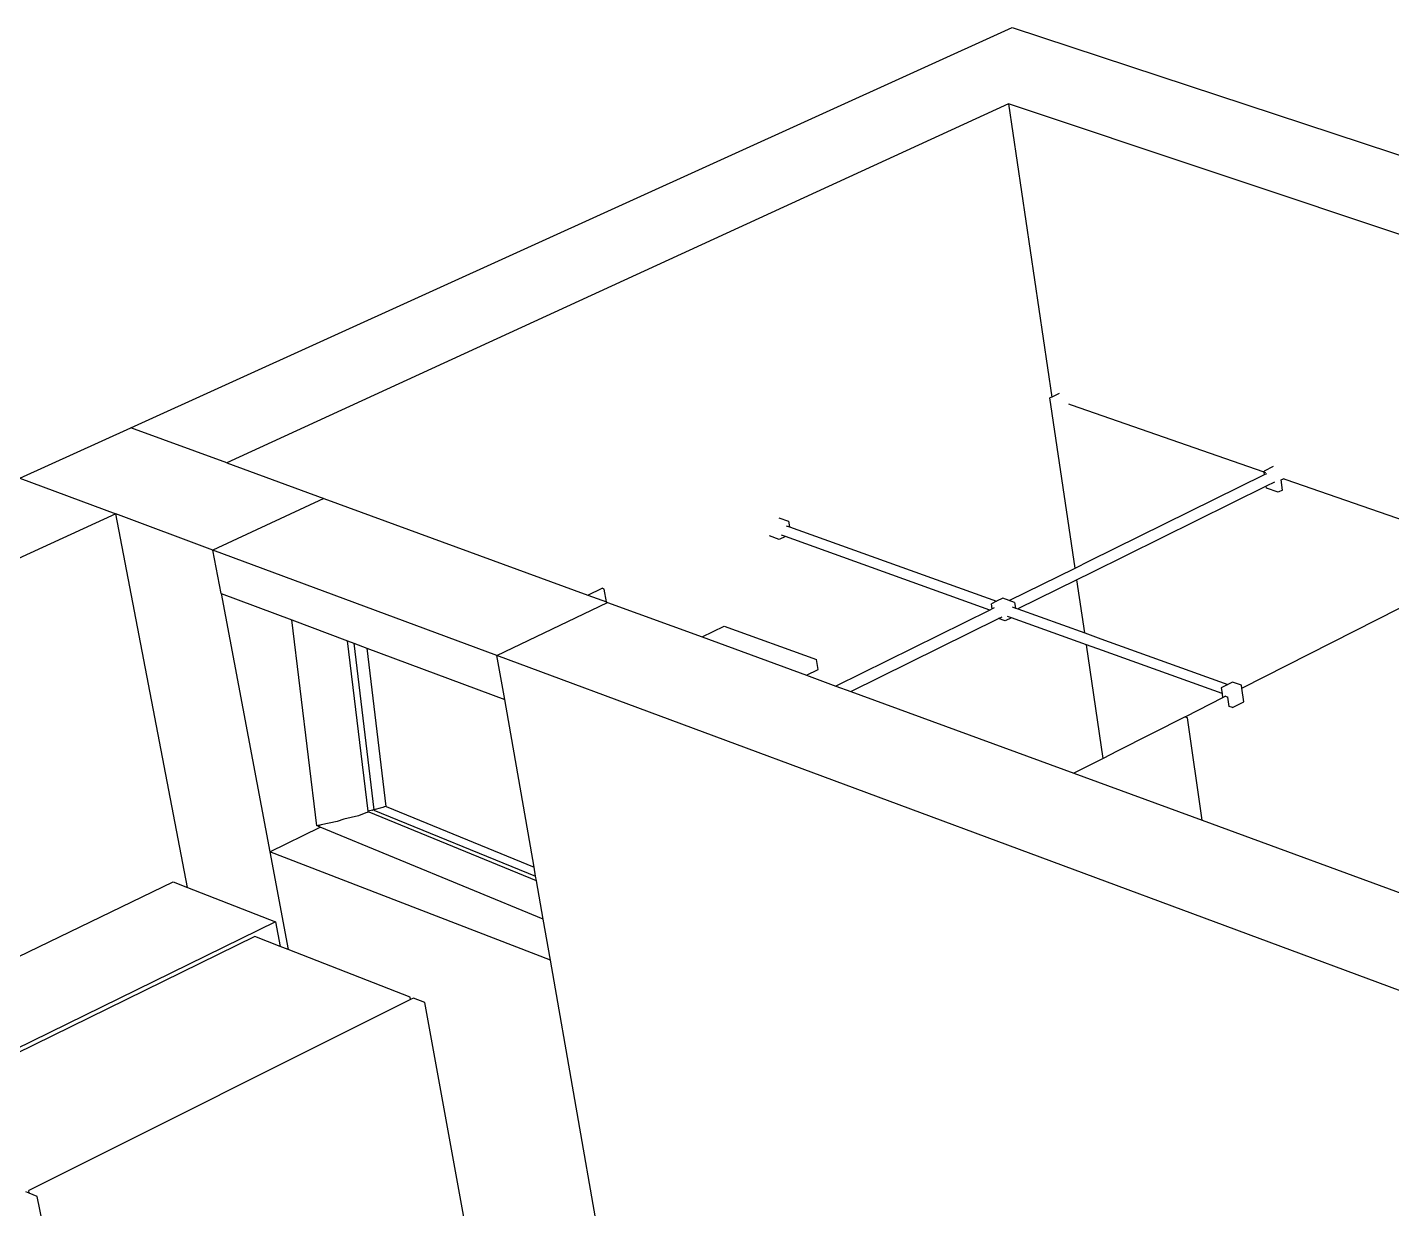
# Model space of a CAD drawing. Header units: millimetres. Extents: x -650 to 3773, y 316 to 2389.
# Drawn here: x 1391.1 to 1525.9, y 2120.1 to 2236.8 of the extents above; entities that cross this region are included whole.
import ezdxf

# ---------------------------------------------------------------- set-up
doc = ezdxf.new("R2010")
doc.units = ezdxf.units.MM

# ---------------------------------------------------------------- blocks, each defined once
blk = doc.blocks.new('A$Ca364616d')
for p, q in [((239.96, 613.02), (327.02, 652.57)), ((327.02, 652.57), (516.01, 590.17)), ((326.63, 645.01), (249.45, 609.55)), ((326.63, 645.01), (330.91, 616.04)), ((449.96, 603.8), (326.63, 645.01)), ((330.91, 616.04), (330.74, 615.96)), ((333.22, 599.16), (330.74, 615.96)), ((331.64, 616.39), (330.91, 616.04)), ((332.88, 615.26), (332.61, 615.36)), ((351.9, 608.64), (332.88, 615.26)), ((228.98, 608.03), (239.96, 613.02)), ((249.45, 609.55), (239.96, 613.02)), ((249.45, 609.55), (259.02, 606.04)), ((352.79, 609.19), (351.89, 608.74)), ((228.98, 608.03), (238.47, 604.5)), ((334.63, 599.86), (351.93, 608.4)), ((351.9, 608.64), (351.89, 608.74)), ((351.93, 608.4), (351.9, 608.64)), ((352.07, 608.58), (351.9, 608.64)), ((351.93, 608.4), (352.15, 608.51)), ((353.56, 607.86), (353.8, 607.98)), ((353.7, 606.85), (353.56, 607.86)), ((353.8, 607.98), (353.81, 607.99)), ((354.08, 607.88), (353.8, 607.98)), ((375.5, 600.43), (354.08, 607.88)), ((352.09, 607.25), (334.8, 598.69)), ((352.9, 607.65), (352.09, 607.25)), ((352.12, 607.04), (352.09, 607.25)), ((353.28, 606.64), (352.12, 607.04)), ((353.7, 606.85), (353.28, 606.64)), ((259.02, 606.04), (248.06, 600.94)), ((259.02, 606.04), (285.08, 596.49)), ((238.47, 604.5), (89.28, 536.09)), ((245.56, 567.61), (238.47, 604.5)), ((248.06, 600.94), (238.47, 604.5)), ((303.95, 604.13), (304.91, 603.79)), ((304.91, 603.79), (305, 603.23)), ((304.61, 602.28), (304.21, 602.42)), ((304.68, 603.34), (305, 603.23)), ((305, 603.23), (325.46, 595.88)), ((303.98, 601.98), (303.03, 602.33)), ((304.61, 602.28), (303.98, 601.98)), ((324.81, 595.01), (304.61, 602.28)), ((248.88, 596.63), (248.06, 600.94)), ((276.11, 590.53), (248.06, 600.94)), ((333.22, 599.16), (334.63, 599.86)), ((349.68, 587.3), (375.5, 600.42)), ((326.72, 595.96), (333.22, 599.16)), ((334.8, 598.69), (333.39, 598)), ((285.08, 596.49), (286.5, 597.17)), ((286.7, 597.09), (286.5, 597.17)), ((286.92, 595.81), (286.7, 597.09)), ((333.39, 598), (327.58, 595.12)), ((334.17, 592.75), (333.39, 598)), ((248.88, 596.63), (255.85, 594.03)), ((248.88, 596.63), (253.67, 571.13)), ((276.11, 590.53), (287.03, 595.77)), ((285.08, 596.49), (286.92, 595.81)), ((286.92, 595.81), (287.03, 595.77)), ((287.03, 595.77), (296.38, 592.35)), ((325.46, 595.88), (324.95, 595.63)), ((326.08, 596.19), (325.46, 595.88)), ((326.72, 595.96), (326.08, 596.19)), ((327.24, 595.77), (326.72, 595.96)), ((327.24, 595.77), (327.33, 595.21)), ((324.81, 595.01), (309.6, 587.5)), ((325.03, 595.12), (324.81, 595.01)), ((325.03, 595.12), (324.95, 595.63)), ((325.24, 595.23), (325.03, 595.12)), ((325.66, 594.17), (326, 594.34)), ((326.93, 594.25), (326.54, 594.39)), ((327.01, 595.32), (327.33, 595.21)), ((327.33, 595.21), (327.58, 595.12)), ((327.58, 595.12), (334.17, 592.75)), ((258.33, 573.69), (255.85, 594.03)), ((255.85, 594.03), (261.35, 591.97)), ((296.38, 592.35), (298.57, 593.41)), ((298.57, 593.41), (307.68, 590.11)), ((311.08, 586.96), (325.66, 594.17)), ((326.31, 593.94), (325.66, 594.17)), ((326.93, 594.25), (326.31, 593.94)), ((334.34, 591.58), (326.93, 594.25)), ((263.38, 575.15), (261.35, 591.97)), ((261.35, 591.97), (261.98, 591.74)), ((261.98, 591.74), (263.96, 575.29)), ((261.98, 591.74), (263.27, 591.26)), ((296.38, 592.35), (306.69, 588.57)), ((334.17, 592.75), (335.76, 592.18)), ((335.76, 592.18), (348.32, 587.67)), ((263.27, 591.26), (265.14, 575.62)), ((263.27, 591.26), (276.88, 586.18)), ((374.94, 553.84), (276.11, 590.53)), ((276.88, 586.18), (276.11, 590.53)), ((336, 580.35), (334.34, 591.58)), ((335.93, 591.01), (334.34, 591.58)), ((347.73, 586.77), (335.93, 591.01)), ((306.69, 588.57), (307.84, 589.13)), ((307.84, 589.13), (307.68, 590.11)), ((306.69, 588.57), (309.6, 587.5)), ((348.32, 587.67), (347.65, 587.33)), ((348.77, 587.89), (348.32, 587.67)), ((349.64, 587.58), (348.77, 587.89)), ((349.68, 587.3), (349.64, 587.58)), ((309.6, 587.5), (311.08, 586.96)), ((311.08, 586.96), (333.11, 578.89)), ((347.79, 586.34), (344.11, 584.47)), ((347.65, 587.33), (347.73, 586.77)), ((347.73, 586.77), (347.79, 586.34)), ((348.09, 586.49), (347.79, 586.34)), ((348.08, 586.5), (348.09, 586.49)), ((348.09, 586.49), (348.32, 586.41)), ((348.45, 585.5), (348.32, 586.41)), ((348.32, 586.41), (348.32, 586.41)), ((349.87, 585.96), (349.68, 587.3)), ((279.78, 569.63), (276.88, 586.18)), ((348.75, 585.39), (348.45, 585.5)), ((348.75, 585.39), (349.87, 585.96)), ((344.08, 584.46), (337.39, 581.06)), ((344.12, 584.44), (344.08, 584.46)), ((344.12, 584.44), (344.11, 584.47)), ((344.31, 584.37), (344.12, 584.44)), ((345.76, 574.25), (344.31, 584.37)), ((337.39, 581.06), (336, 580.35)), ((336, 580.35), (333.11, 578.89)), ((333.11, 578.89), (345.76, 574.25)), ((264.84, 575.52), (264.58, 575.43)), ((264.98, 575.57), (264.84, 575.52)), ((264.87, 575.51), (264.84, 575.52)), ((265.01, 575.58), (264.98, 575.57)), ((265.01, 575.55), (264.98, 575.57)), ((265.14, 575.62), (265.01, 575.58)), ((265.16, 575.6), (265.01, 575.58)), ((265.16, 575.6), (279.78, 569.63)), ((260.35, 574.13), (258.77, 573.79)), ((261, 574.37), (260.35, 574.13)), ((262.44, 574.7), (261, 574.37)), ((263.18, 574.98), (262.44, 574.7)), ((263.39, 575.06), (263.18, 574.98)), ((263.48, 575.04), (263.18, 574.98)), ((263.83, 575.25), (263.38, 575.15)), ((263.38, 575.14), (263.38, 575.15)), ((263.4, 575.13), (263.38, 575.14)), ((263.39, 575.06), (263.38, 575.14)), ((280.02, 568.27), (263.48, 575.04)), ((263.9, 575.27), (263.83, 575.25)), ((263.83, 575.25), (263.86, 575.23)), ((263.96, 575.29), (263.9, 575.27)), ((263.96, 575.29), (263.97, 575.27)), ((264.09, 575.31), (263.97, 575.26)), ((264.09, 575.31), (263.97, 575.27)), ((263.97, 575.26), (279.94, 568.74)), ((264.58, 575.43), (264.09, 575.31)), ((345.76, 574.25), (374.76, 563.62)), ((253.67, 571.13), (258.65, 573.55)), ((258.77, 573.79), (258.33, 573.69)), ((258.77, 573.79), (258.41, 573.65)), ((258.65, 573.55), (258.41, 573.65)), ((280.68, 564.48), (258.65, 573.55)), ((253.67, 571.13), (255.48, 561.48)), ((281.4, 560.43), (253.67, 571.13)), ((279.94, 568.74), (279.78, 569.63)), ((280.02, 568.27), (279.94, 568.74)), ((99.6, 498.06), (244.12, 568.18)), ((244.12, 568.18), (245.56, 567.61)), ((245.56, 567.61), (254.24, 564.23)), ((280.68, 564.48), (280.02, 568.27)), ((254.24, 564.23), (80.57, 479)), ((254.24, 564.23), (254.71, 561.78)), ((281.4, 560.43), (280.68, 564.48)), ((252.19, 562.76), (214.11, 544.05)), ((254.71, 561.78), (252.19, 562.76)), ((255.48, 561.48), (254.71, 561.78)), ((267.53, 556.77), (255.48, 561.48)), ((299.29, 458.49), (281.4, 560.43)), ((267.57, 556.54), (267.53, 556.77)), ((267.87, 556.69), (267.57, 556.54)), ((268.98, 556.26), (267.87, 556.69)), ((267.57, 556.54), (229.87, 537.67)), ((272.87, 534.89), (268.98, 556.26)), ((229.92, 537.4), (229.59, 537.53)), ((229.92, 537.4), (229.87, 537.67)), ((230.71, 537.08), (229.92, 537.4)), ((235.04, 515.64), (230.71, 537.08))]:
    blk.add_line(p, q)

msp = doc.modelspace()

# ---------------------------------------------------------------- block references
msp.add_blockref('A$Ca364616d', (1161.39, 1584.18))

doc.saveas('drawing.dxf')
